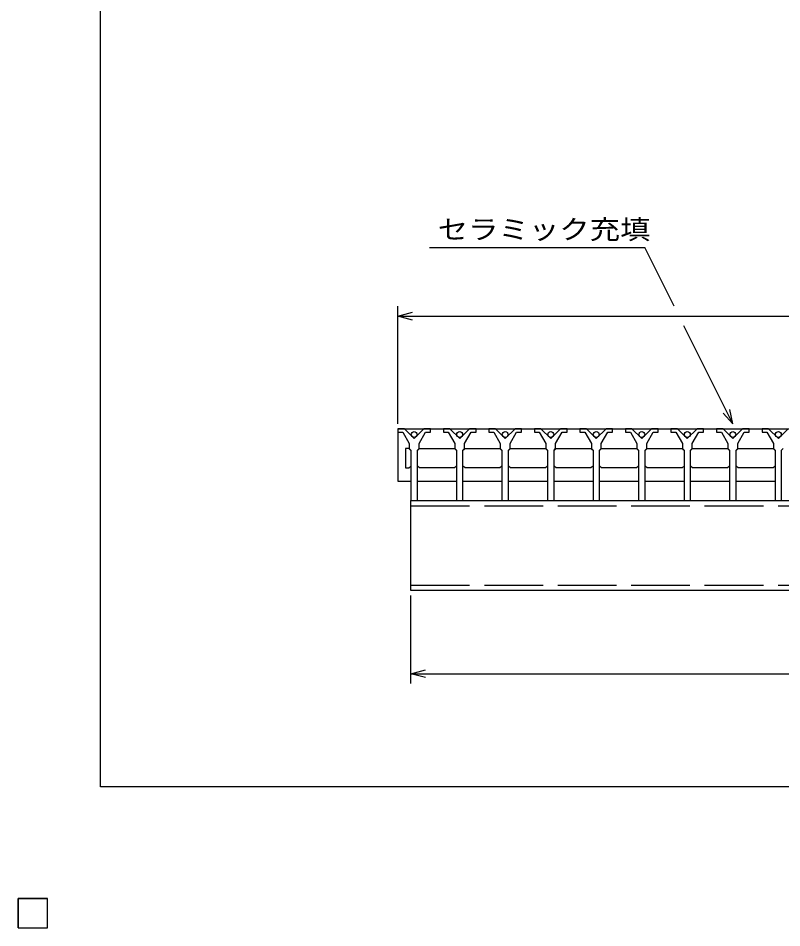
# Model space of a CAD drawing. Units: millimetres, scale not verified. Extents: x -1092 to 1034, y -771 to 635.
# Drawn here: x -1092 to -624, y -771 to -214 of the extents above; entities that cross this region are included whole.
import ezdxf
from ezdxf.enums import TextEntityAlignment as Align

# ---------------------------------------------------------------- set-up
doc = ezdxf.new("R2010")
doc.units = ezdxf.units.MM
doc.header["$LTSCALE"] = 6
doc.linetypes.add('DASHED', pattern=[7.5, 6, -1.5])
for name, color, linetype, lineweight in [('0_2', 150, 'Continuous', 25), ('16', 3, 'Continuous', 25), ('22', 2, 'Continuous', 25)]:
    doc.layers.add(name, color=color, linetype=linetype, lineweight=lineweight)
doc.styles.add('ベクトル', font='')
doc.styles.get('ベクトル').set_extended_font_data('ベクトル')

msp = doc.modelspace()

# ---------------------------------------------------------------- linework, layer by layer
at = {"layer": '0_2'}
for p, q in [((-1041.6, -684.6), (-1041.6, 635.4)), ((1034.4, -684.6), (-1041.6, -684.6))]:
    msp.add_line(p, q, dxfattribs=at)
at = {"layer": '16'}
for p, q in [((-859.3, -465.4), (-859.3, -467.4)), ((-855.3, -465.4), (-859.3, -465.4)), ((-859.3, -465.4), (-254.3, -465.4)), ((-859.3, -465.4), (-859.3, -497.4)), ((-859.3, -467.4), (-856.3, -467.4)), ((-856.3, -467.4), (-852.3, -474.4)), ((-849.3, -471.4), (-855.3, -465.4)), ((-843.3, -465.4), (-849.3, -471.4)), ((-846.3, -474.4), (-842.3, -467.4)), ((-839.3, -465.4), (-843.3, -465.4)), ((-842.3, -467.4), (-839.3, -467.4)), ((-839.3, -467.4), (-839.3, -465.4)), ((-831.4, -465.4), (-831.4, -467.4)), ((-827.4, -465.4), (-831.4, -465.4)), ((-831.4, -467.4), (-828.4, -467.4)), ((-828.4, -467.4), (-824.4, -474.4)), ((-821.4, -471.4), (-827.4, -465.4)), ((-815.4, -465.4), (-821.4, -471.4)), ((-818.4, -474.4), (-814.4, -467.4)), ((-811.4, -465.4), (-815.4, -465.4)), ((-814.4, -467.4), (-811.4, -467.4)), ((-811.4, -467.4), (-811.4, -465.4)), ((-803.5, -465.4), (-803.5, -467.4)), ((-799.5, -465.4), (-803.5, -465.4)), ((-803.5, -467.4), (-800.5, -467.4)), ((-800.5, -467.4), (-796.5, -474.4)), ((-793.5, -471.4), (-799.5, -465.4)), ((-787.5, -465.4), (-793.5, -471.4)), ((-790.5, -474.4), (-786.5, -467.4)), ((-783.5, -465.4), (-787.5, -465.4)), ((-786.5, -467.4), (-783.5, -467.4)), ((-783.5, -467.4), (-783.5, -465.4)), ((-775.6, -465.4), (-775.6, -467.4)), ((-771.6, -465.4), (-775.6, -465.4)), ((-775.6, -467.4), (-772.6, -467.4)), ((-772.6, -467.4), (-768.6, -474.4)), ((-765.6, -471.4), (-771.6, -465.4)), ((-759.6, -465.4), (-765.6, -471.4)), ((-762.6, -474.4), (-758.6, -467.4)), ((-755.6, -465.4), (-759.6, -465.4)), ((-758.6, -467.4), (-755.6, -467.4)), ((-755.6, -467.4), (-755.6, -465.4)), ((-747.7, -465.4), (-747.7, -467.4)), ((-743.7, -465.4), (-747.7, -465.4)), ((-747.7, -467.4), (-744.7, -467.4)), ((-744.7, -467.4), (-740.7, -474.4)), ((-737.7, -471.4), (-743.7, -465.4)), ((-731.7, -465.4), (-737.7, -471.4)), ((-734.7, -474.4), (-730.7, -467.4)), ((-727.7, -465.4), (-731.7, -465.4)), ((-730.7, -467.4), (-727.7, -467.4)), ((-727.7, -467.4), (-727.7, -465.4)), ((-719.8, -465.4), (-719.8, -467.4)), ((-715.8, -465.4), (-719.8, -465.4)), ((-719.8, -467.4), (-716.8, -467.4)), ((-716.8, -467.4), (-712.8, -474.4)), ((-709.8, -471.4), (-715.8, -465.4)), ((-703.8, -465.4), (-709.8, -471.4)), ((-706.8, -474.4), (-702.8, -467.4)), ((-699.8, -465.4), (-703.8, -465.4)), ((-702.8, -467.4), (-699.8, -467.4)), ((-699.8, -467.4), (-699.8, -465.4)), ((-691.9, -465.4), (-691.9, -467.4)), ((-687.9, -465.4), (-691.9, -465.4)), ((-691.9, -467.4), (-688.9, -467.4)), ((-688.9, -467.4), (-684.9, -474.4)), ((-681.9, -471.4), (-687.9, -465.4)), ((-675.9, -465.4), (-681.9, -471.4)), ((-678.9, -474.4), (-674.9, -467.4)), ((-671.9, -465.4), (-675.9, -465.4)), ((-674.9, -467.4), (-671.9, -467.4)), ((-671.9, -467.4), (-671.9, -465.4)), ((-664, -465.4), (-664, -467.4)), ((-660, -465.4), (-664, -465.4)), ((-664, -467.4), (-661, -467.4)), ((-661, -467.4), (-657, -474.4)), ((-654, -471.4), (-660, -465.4)), ((-648, -465.4), (-654, -471.4)), ((-651, -474.4), (-647, -467.4)), ((-644, -465.4), (-648, -465.4)), ((-647, -467.4), (-644, -467.4)), ((-644, -467.4), (-644, -465.4)), ((-636.1, -465.4), (-636.1, -467.4)), ((-632.1, -465.4), (-636.1, -465.4)), ((-636.1, -467.4), (-633.1, -467.4)), ((-633.1, -467.4), (-629.1, -474.4)), ((-626.1, -471.4), (-632.1, -465.4)), ((-620.1, -465.4), (-626.1, -471.4)), ((-852.55, -477.4), (-854.55, -477.4)), ((-854.55, -477.4), (-854.55, -489.4)), ((-851.55, -478.4), (-852.55, -477.4)), ((-852.3, -474.4), (-852.3, -477.4)), ((-852.3, -477.4), (-851.3, -478.4)), ((-851.3, -478.4), (-851.3, -509.4)), ((-847.3, -478.4), (-846.3, -477.4)), ((-847.3, -509.4), (-847.3, -478.4)), ((-847.05, -478.4), (-846.05, -477.4)), ((-846.3, -477.4), (-846.3, -474.4)), ((-846.05, -477.4), (-824.65, -477.4)), ((-824.65, -477.4), (-823.65, -478.4)), ((-824.4, -474.4), (-824.4, -477.4)), ((-824.4, -477.4), (-823.4, -478.4)), ((-823.4, -478.4), (-823.4, -509.4)), ((-819.4, -478.4), (-818.4, -477.4)), ((-819.4, -509.4), (-819.4, -478.4)), ((-819.15, -478.4), (-818.15, -477.4)), ((-818.4, -477.4), (-818.4, -474.4)), ((-818.15, -477.4), (-796.75, -477.4)), ((-796.75, -477.4), (-795.75, -478.4)), ((-796.5, -474.4), (-796.5, -477.4)), ((-796.5, -477.4), (-795.5, -478.4)), ((-795.5, -478.4), (-795.5, -509.4)), ((-791.5, -478.4), (-790.5, -477.4)), ((-791.5, -509.4), (-791.5, -478.4)), ((-791.25, -478.4), (-790.25, -477.4)), ((-790.5, -477.4), (-790.5, -474.4)), ((-790.25, -477.4), (-768.85, -477.4)), ((-768.85, -477.4), (-767.85, -478.4)), ((-768.6, -474.4), (-768.6, -477.4)), ((-768.6, -477.4), (-767.6, -478.4)), ((-767.6, -478.4), (-767.6, -509.4)), ((-763.6, -478.4), (-762.6, -477.4)), ((-763.6, -509.4), (-763.6, -478.4)), ((-763.35, -478.4), (-762.35, -477.4)), ((-762.6, -477.4), (-762.6, -474.4)), ((-762.35, -477.4), (-740.95, -477.4)), ((-740.95, -477.4), (-739.95, -478.4)), ((-740.7, -474.4), (-740.7, -477.4)), ((-740.7, -477.4), (-739.7, -478.4)), ((-739.7, -478.4), (-739.7, -509.4)), ((-735.7, -478.4), (-734.7, -477.4)), ((-735.7, -509.4), (-735.7, -478.4)), ((-735.45, -478.4), (-734.45, -477.4)), ((-734.7, -477.4), (-734.7, -474.4)), ((-734.45, -477.4), (-713.05, -477.4)), ((-713.05, -477.4), (-712.05, -478.4)), ((-712.8, -474.4), (-712.8, -477.4)), ((-712.8, -477.4), (-711.8, -478.4)), ((-711.8, -478.4), (-711.8, -509.4)), ((-707.8, -478.4), (-706.8, -477.4)), ((-707.8, -509.4), (-707.8, -478.4)), ((-707.55, -478.4), (-706.55, -477.4)), ((-706.8, -477.4), (-706.8, -474.4)), ((-706.55, -477.4), (-685.15, -477.4)), ((-685.15, -477.4), (-684.15, -478.4)), ((-684.9, -474.4), (-684.9, -477.4)), ((-684.9, -477.4), (-683.9, -478.4)), ((-683.9, -478.4), (-683.9, -509.4)), ((-679.9, -478.4), (-678.9, -477.4)), ((-679.9, -509.4), (-679.9, -478.4)), ((-679.65, -478.4), (-678.65, -477.4)), ((-678.9, -477.4), (-678.9, -474.4)), ((-678.65, -477.4), (-657.25, -477.4)), ((-657.25, -477.4), (-656.25, -478.4)), ((-657, -474.4), (-657, -477.4)), ((-657, -477.4), (-656, -478.4)), ((-656, -478.4), (-656, -509.4)), ((-652, -478.4), (-651, -477.4)), ((-652, -509.4), (-652, -478.4)), ((-651.75, -478.4), (-650.75, -477.4)), ((-651, -477.4), (-651, -474.4)), ((-650.75, -477.4), (-629.35, -477.4)), ((-629.35, -477.4), (-628.35, -478.4)), ((-629.1, -474.4), (-629.1, -477.4)), ((-629.1, -477.4), (-628.1, -478.4)), ((-628.1, -478.4), (-628.1, -509.4)), ((-624.1, -478.4), (-623.1, -477.4)), ((-624.1, -509.4), (-624.1, -478.4)), ((-854.55, -489.4), (-852.55, -489.4)), ((-852.55, -489.4), (-851.55, -488.4)), ((-846.05, -489.4), (-847.05, -488.4)), ((-824.65, -489.4), (-846.05, -489.4)), ((-823.65, -488.4), (-824.65, -489.4)), ((-818.15, -489.4), (-819.15, -488.4)), ((-796.75, -489.4), (-818.15, -489.4)), ((-795.75, -488.4), (-796.75, -489.4)), ((-790.25, -489.4), (-791.25, -488.4)), ((-768.85, -489.4), (-790.25, -489.4)), ((-767.85, -488.4), (-768.85, -489.4)), ((-762.35, -489.4), (-763.35, -488.4)), ((-740.95, -489.4), (-762.35, -489.4)), ((-739.95, -488.4), (-740.95, -489.4)), ((-734.45, -489.4), (-735.45, -488.4)), ((-713.05, -489.4), (-734.45, -489.4)), ((-712.05, -488.4), (-713.05, -489.4)), ((-706.55, -489.4), (-707.55, -488.4)), ((-685.15, -489.4), (-706.55, -489.4)), ((-684.15, -488.4), (-685.15, -489.4)), ((-678.65, -489.4), (-679.65, -488.4)), ((-657.25, -489.4), (-678.65, -489.4)), ((-656.25, -488.4), (-657.25, -489.4)), ((-650.75, -489.4), (-651.75, -488.4)), ((-629.35, -489.4), (-650.75, -489.4)), ((-628.35, -488.4), (-629.35, -489.4)), ((-859.3, -497.4), (-851.55, -497.4)), ((-847.05, -497.4), (-823.65, -497.4)), ((-819.15, -497.4), (-795.75, -497.4)), ((-791.25, -497.4), (-767.85, -497.4)), ((-763.35, -497.4), (-739.95, -497.4)), ((-735.45, -497.4), (-712.05, -497.4)), ((-707.55, -497.4), (-684.15, -497.4)), ((-679.65, -497.4), (-656.25, -497.4)), ((-651.75, -497.4), (-628.35, -497.4)), ((-851.3, -509.4), (-847.3, -509.4)), ((-851.3, -509.4), (-262.3, -509.4)), ((-851.3, -564.4), (-851.3, -509.4)), ((-823.4, -509.4), (-819.4, -509.4)), ((-795.5, -509.4), (-791.5, -509.4)), ((-767.6, -509.4), (-763.6, -509.4)), ((-739.7, -509.4), (-735.7, -509.4)), ((-711.8, -509.4), (-707.8, -509.4)), ((-683.9, -509.4), (-679.9, -509.4)), ((-656, -509.4), (-652, -509.4)), ((-628.1, -509.4), (-624.1, -509.4)), ((-262.3, -564.4), (-851.3, -564.4)), ((-1092, -753), (-1074, -753)), ((-1092, -771), (-1092, -753)), ((-1092, -753), (-1074, -753)), ((-1092, -771), (-1092, -753)), ((-1092, -753), (-1074, -753)), ((-1092, -771), (-1092, -753)), ((-1092, -753), (-1074, -753)), ((-1092, -771), (-1092, -753)), ((-1092, -753), (-1074, -753)), ((-1092, -771), (-1092, -753)), ((-1074, -771), (-1074, -753)), ((-1074, -771), (-1074, -753)), ((-1074, -771), (-1074, -753)), ((-1074, -771), (-1074, -753)), ((-1074, -771), (-1074, -753)), ((-1092, -771), (-1074, -771)), ((-1092, -771), (-1074, -771)), ((-1092, -771), (-1074, -771)), ((-1092, -771), (-1074, -771)), ((-1092, -771), (-1074, -771))]:
    msp.add_line(p, q, dxfattribs=at)
at = {"layer": '16', "linetype": 'DASHED'}
for p, q in [((-851.3, -512.6), (-262.3, -512.6)), ((-851.3, -561.2), (-262.3, -561.2))]:
    msp.add_line(p, q, dxfattribs=at)
at = {"layer": '16'}
for centre in [(-849.3, -468.9), (-821.4, -468.9), (-793.5, -468.9), (-765.6, -468.9), (-737.7, -468.9), (-709.8, -468.9), (-681.9, -468.9), (-654, -468.9), (-626.1, -468.9)]:
    msp.add_circle(centre, 1.8, dxfattribs=at)
at = {"layer": '22', "color": 4}
for p, q in [((-840, -354.4), (-708, -354.4)), ((-690, -390.4), (-708, -354.4)), ((-859.3, -462.4), (-859.3, -390.4)), ((-859.3, -396.4), (-850.3, -394)), ((-850.3, -398.8), (-859.3, -396.4)), ((-859.3, -396.4), (-254.3, -396.4)), ((-654, -462.4), (-684, -402.4)), ((-654, -462.4), (-660, -455.8)), ((-654, -462.4), (-655.8, -453.64)), ((-851.3, -621.4), (-851.3, -567.4)), ((-851.3, -615.4), (-842.3, -613)), ((-842.3, -617.8), (-851.3, -615.4)), ((-851.3, -615.4), (-262.3, -615.4)), ((-1074, -753), (-1092, -753)), ((-1092, -753), (-1092, -771)), ((-1074, -753), (-1092, -753)), ((-1092, -753), (-1092, -771)), ((-1074, -753), (-1092, -753)), ((-1092, -753), (-1092, -771)), ((-1074, -771), (-1074, -753)), ((-1074, -771), (-1074, -753)), ((-1074, -771), (-1074, -753)), ((-1092, -771), (-1074, -771)), ((-1092, -771), (-1074, -771)), ((-1092, -771), (-1074, -771))]:
    msp.add_line(p, q, dxfattribs=at)
at = {"layer": '22'}
for p, q in [((-1074, -753), (-1092, -753)), ((-1092, -753), (-1092, -771)), ((-1074, -753), (-1092, -753)), ((-1092, -753), (-1092, -771)), ((-1074, -753), (-1092, -753)), ((-1092, -753), (-1092, -771)), ((-1074, -771), (-1074, -753)), ((-1074, -771), (-1074, -753)), ((-1074, -771), (-1074, -753)), ((-1092, -771), (-1074, -771)), ((-1092, -771), (-1074, -771)), ((-1092, -771), (-1074, -771))]:
    msp.add_line(p, q, dxfattribs=at)

# ---------------------------------------------------------------- texts
at = {"layer": '22', "style": 'ベクトル', "width": 1.15}
msp.add_text('セラミック充填', height=11.88, dxfattribs=at).set_placement((-834.9, -343.3), align=Align.MIDDLE_LEFT)

doc.saveas('drawing.dxf')
